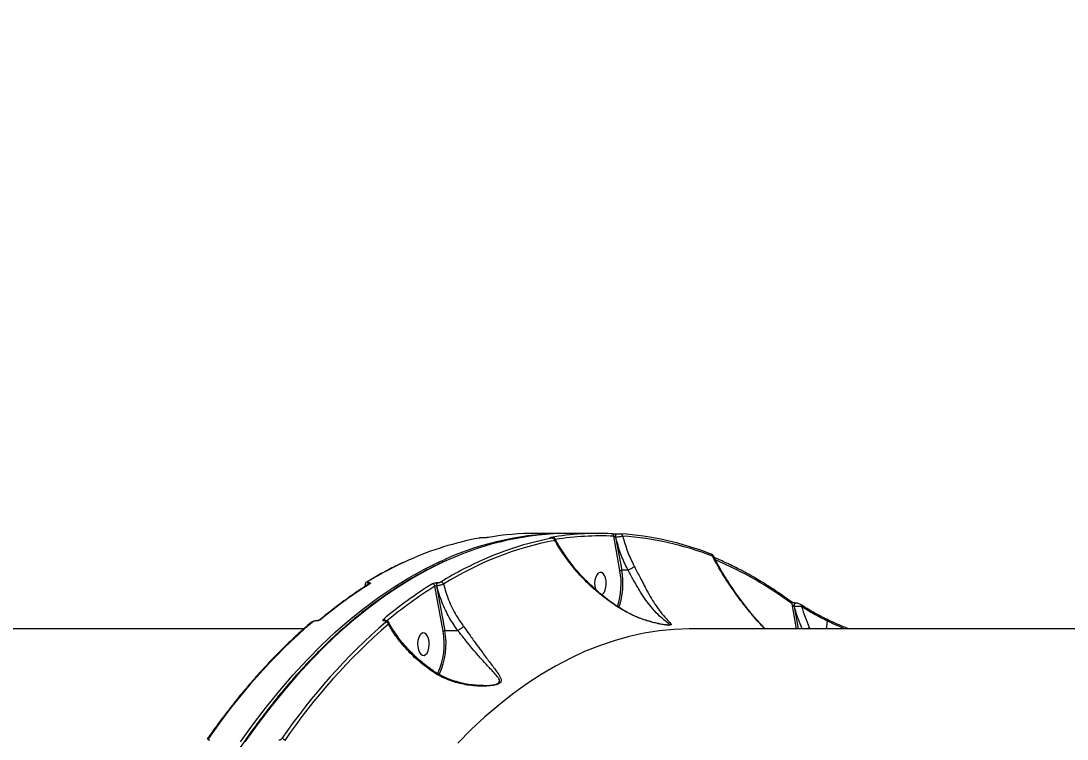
# Model space of a CAD drawing. Header units: millimetres. Extents: x -6028 to 5958, y -6064 to 4137.
# Drawn here: x -2485.7 to -2069.1, y 1701.8 to 1987.9 of the extents above; entities that cross this region are included whole.
import ezdxf

# ---------------------------------------------------------------- set-up
doc = ezdxf.new("R2010")
doc.units = ezdxf.units.MM
doc.layers.add('DIKOM_ОБЪЕКТ', color=7, linetype='Continuous')
doc.layers.add('DIKOM_РАЗМЕР_ОБЪЕКТА', color=7, linetype='Continuous')
doc.styles.add('style1', font='arial.ttf', dxfattribs={"width": 0.8})
doc.dimstyles.new('1-50', dxfattribs={"dimtxt": 300, "dimasz": 200, "dimexe": 100, "dimexo": 0, "dimgap": 100, "dimtad": 1, "dimtxsty": 'style1', "dimcen": 200, "dimclrd": 7, "dimclre": 7, "dimclrt": 7, "dimadec": 1, "dimazin": 2, "dimtfac": 1, "dimtmove": 0, "dimatfit": 2, "dimfxl": 0, "dimlwd": 25, "dimlwe": 18, "dimarcsym": 0})

# ---------------------------------------------------------------- blocks, each defined once
blk = doc.blocks.new('*D12')
at = {"layer": 'Defpoints', "color": 0, "transparency": 16777216}
for p in [(3056.58, 1987.9), (-4027.97, 676.5), (3056.58, -3714.77)]:
    blk.add_point(p, dxfattribs=at)
at = {"layer": 'DIKOM_РАЗМЕР_ОБЪЕКТА', "color": 7, "lineweight": 18, "transparency": 16777216}
for p, q in [((3056.58, 1987.9), (3056.58, -3814.77)), ((-4027.97, 676.5), (-4027.97, -3814.77))]:
    blk.add_line(p, q, dxfattribs=at)
at = {"layer": 'DIKOM_РАЗМЕР_ОБЪЕКТА', "color": 7, "lineweight": 25, "transparency": 16777216}
blk.add_line((-3827.97, -3714.77), (2856.58, -3714.77), dxfattribs=at)
at = {"layer": 'DIKOM_РАЗМЕР_ОБЪЕКТА', "color": 7, "transparency": 16777216}
for points in [[(-3827.97, -3681.44), (-3827.97, -3748.11), (-4027.97, -3714.77)], [(2856.58, -3681.44), (2856.58, -3748.11), (3056.58, -3714.77)]]:
    blk.add_solid(points, dxfattribs=at)
at = {"layer": 'DIKOM_РАЗМЕР_ОБЪЕКТА', "color": 7, "transparency": 16777216, "insert": (20, -3461.6), "char_height": 300, "attachment_point": 5, "style": 'style1'}
blk.add_mtext('7100', dxfattribs=at)

msp = doc.modelspace()

# ---------------------------------------------------------------- linework, layer by layer
at = {"layer": 'DIKOM_ОБЪЕКТ', "color": 7, "linetype": 'Continuous', "lineweight": 15}
for p, q in [((-2269.054, 1783.771), (-2280.625, 1783.771)), ((-2255.768, 1783.771), (-2267.339, 1783.771)), ((-2248.337, 1783.602), (-2248.365, 1783.602)), ((-2248.365, 1783.602), (-2248.35, 1783.602)), ((-2248.337, 1783.602), (-2248.322, 1783.602)), ((-2301.749, 1782.012), (-2301.797, 1782.008)), ((-2301.708, 1782.008), (-2301.797, 1782.008)), ((-2301.661, 1782.012), (-2301.749, 1782.012)), ((-2301.661, 1782.012), (-2301.708, 1782.008)), ((-2274.232, 1782.012), (-2274.279, 1782.008)), ((-2274.19, 1782.008), (-2274.279, 1782.008)), ((-2274.143, 1782.012), (-2274.232, 1782.012)), ((-2274.143, 1782.012), (-2274.19, 1782.008)), ((-2247.115, 1768.958), (-2249.621, 1782.645)), ((-2248.85, 1782.267), (-2246.443, 1769.123)), ((-2248.822, 1782.267), (-2248.85, 1782.267)), ((-2243.91, 1769.123), (-2246.443, 1769.123)), ((-2243.904, 1769.124), (-2243.91, 1769.123)), ((-2348.662, 1763.248), (-2348.596, 1762.621)), ((-2347.277, 1764.166), (-2347.229, 1764.166)), ((-2347.056, 1763.603), (-2347.054, 1763.605)), ((-2317.577, 1744.836), (-2320.809, 1762.757)), ((-2320.131, 1762.882), (-2316.905, 1745)), ((-2320.084, 1762.882), (-2320.131, 1762.882)), ((-2319.8, 1764.166), (-2319.753, 1764.166)), ((-2176.822, 1745.771), (-2178.617, 1755.712)), ((-2177.649, 1754.683), (-2177.73, 1754.683)), ((-2177.73, 1754.683), (-2176.121, 1745.771)), ((-2177.163, 1756.014), (-2177.243, 1756.014)), ((-2372.997, 1745.771), (-2635.107, 1745.771)), ((-2368.232, 1748.881), (-2368.3, 1748.881)), ((-2368.027, 1748.964), (-2368.095, 1748.964)), ((-2340.734, 1748.881), (-2340.803, 1748.881)), ((-2340.529, 1748.964), (-2340.597, 1748.964)), ((-1956.413, 1745.771), (-2218.524, 1745.771)), ((-2171.72, 1746.341), (-2171.464, 1745.771)), ((-2164.909, 1745.771), (-2164.538, 1748.856)), ((-2164.714, 1749.538), (-2164.723, 1749.543)), ((-2311.663, 1745), (-2316.905, 1745))]:
    msp.add_line(p, q, dxfattribs=at)
at = {"layer": 'DIKOM_ОБЪЕКТ', "color": 7, "linetype": 'Continuous', "lineweight": 15, "flags": 128}
for points in [[(-2248.85, 1782.267), (-2248.877, 1782.503), (-2248.875, 1782.745), (-2248.842, 1782.979), (-2248.781, 1783.19), (-2248.696, 1783.367), (-2248.592, 1783.5), (-2248.474, 1783.579), (-2248.365, 1783.602)], [(-2248.822, 1782.267), (-2248.849, 1782.503), (-2248.846, 1782.745), (-2248.814, 1782.979), (-2248.753, 1783.19), (-2248.668, 1783.367), (-2248.564, 1783.5), (-2248.446, 1783.579), (-2248.337, 1783.602)], [(-2210.742, 1775.509), (-2210.845, 1775.54), (-2211.003, 1775.557)], [(-2398.183, 1700.729), (-2393.092, 1707.862), (-2387.897, 1714.706), (-2382.602, 1721.254), (-2377.212, 1727.501), (-2371.73, 1733.442), (-2366.162, 1739.071), (-2360.512, 1744.385), (-2354.785, 1749.377), (-2348.986, 1754.045), (-2343.119, 1758.384), (-2337.19, 1762.391), (-2331.204, 1766.062), (-2325.165, 1769.394), (-2319.079, 1772.385), (-2317.181, 1773.244)], [(-2315.528, 1773.216), (-2317.365, 1772.385), (-2323.451, 1769.394), (-2329.489, 1766.062), (-2335.476, 1762.391), (-2341.405, 1758.384), (-2347.271, 1754.045), (-2353.07, 1749.377), (-2358.797, 1744.385), (-2364.447, 1739.071), (-2370.016, 1733.442), (-2375.497, 1727.501), (-2380.888, 1721.254), (-2386.183, 1714.706), (-2391.378, 1707.862), (-2396.468, 1700.729)], [(-2252.903, 1766.021), (-2253.311, 1767.027), (-2253.848, 1767.77), (-2254.472, 1768.189), (-2255.131, 1768.25), (-2255.772, 1767.948), (-2256.343, 1767.308), (-2256.798, 1766.381), (-2257.101, 1765.242), (-2257.226, 1763.985), (-2257.163, 1762.71), (-2256.918, 1761.521), (-2256.882, 1761.404)], [(-2254.464, 1759.355), (-2254.049, 1759.593), (-2253.478, 1760.233), (-2253.023, 1761.16), (-2252.72, 1762.299), (-2252.595, 1763.556), (-2252.658, 1764.831), (-2252.903, 1766.021)], [(-2177.73, 1754.683), (-2177.758, 1754.961), (-2177.745, 1755.243), (-2177.692, 1755.507), (-2177.602, 1755.731), (-2177.484, 1755.897), (-2177.347, 1755.993), (-2177.246, 1756.014)], [(-2177.649, 1754.683), (-2177.677, 1754.961), (-2177.664, 1755.243), (-2177.611, 1755.507), (-2177.522, 1755.731), (-2177.404, 1755.897), (-2177.266, 1755.993), (-2177.16, 1756.014)], [(-2175.01, 1755.343), (-2175.013, 1755.345), (-2175.053, 1755.374)], [(-2218.524, 1745.771), (-2219.518, 1745.766), (-2225.518, 1745.529), (-2231.511, 1744.937), (-2237.492, 1743.991), (-2243.456, 1742.691), (-2249.396, 1741.038), (-2255.308, 1739.035), (-2261.185, 1736.682), (-2267.023, 1733.982), (-2272.815, 1730.938), (-2278.557, 1727.553), (-2284.244, 1723.829), (-2289.869, 1719.769), (-2295.427, 1715.379), (-2300.915, 1710.662), (-2306.325, 1705.622), (-2311.654, 1700.263)], [(-2323.365, 1741.898), (-2323.772, 1742.904), (-2324.31, 1743.647), (-2324.933, 1744.066), (-2325.592, 1744.127), (-2326.233, 1743.825), (-2326.805, 1743.185), (-2327.26, 1742.258), (-2327.562, 1741.119), (-2327.687, 1739.862), (-2327.624, 1738.587), (-2327.379, 1737.398), (-2326.971, 1736.391), (-2326.434, 1735.648), (-2325.81, 1735.229), (-2325.151, 1735.168), (-2324.51, 1735.47), (-2323.939, 1736.11), (-2323.484, 1737.037), (-2323.182, 1738.176), (-2323.057, 1739.433), (-2323.119, 1740.709), (-2323.365, 1741.898)]]:
    msp.add_lwpolyline(points, dxfattribs=at)
at = {"layer": 'DIKOM_ОБЪЕКТ', "color": 7, "linetype": 'Continuous', "lineweight": 15}
for centre, radius, start, end in [((-2268.5, 1665.913), 117.855, 89.85254, 114.39696), ((-2266.684, 1665.49), 118.283, 90.31745, 114.38983), ((-2280.583, 1671.276), 112.495, 90.02145, 99.66409), ((-2255.761, 1671.626), 112.144, 87.29335, 99.67604), ((-2250.541, 1782.725), 0.923, 355.038, 85.33864), ((-2254.368, 1665.711), 118.097, 68.45683, 86.3614), ((-2246.94, 1782.664), 0.907, 358.62241, 85.78941), ((-2280.42, 1660.115), 123.899, 100.6056, 114.09458), ((-2248.347, 1652.776), 130.563, 100.91857, 121.93021), ((-2251.421, 1661.008), 122.976, 100.56897, 113.17414), ((-2274.618, 1781.372), 0.802, 54.76807, 89.4133), ((-2274.054, 1780.923), 0.978, 3.08533, 85.48319), ((-2254.905, 1670.954), 111.816, 87.29151, 99.18573), ((-2253.511, 1665.045), 117.835, 68.45677, 86.36145), ((-2211.075, 1774.739), 0.838, 353.75915, 66.57513), ((-2272.676, 1642.102), 143.505, 113.98118, 121.49401), ((-2243.773, 1642.72), 142.799, 113.10751, 121.5059), ((-2268.22, 1635.004), 150.33, 53.41265, 66.83365), ((-2275.578, 1763.804), 28.926, 341.63793, 10.26443), ((-2275.154, 1763.765), 29.206, 341.0237, 10.57216), ((-2254.841, 1616.963), 173.115, 122.04029, 130.03589), ((-2347.65, 1763.772), 0.696, 89.47954, 121.26173), ((-2346.516, 1763.337), 1.125, 132.55399, 185.19889), ((-2346.479, 1763.345), 1.113, 132.44486, 184.12886), ((-2346.689, 1763.015), 0.694, 89.42827, 121.64844), ((-2229.984, 1616.963), 173.115, 122.04029, 130.03589), ((-2229.314, 1616.547), 172.478, 122.03756, 129.8868), ((-2321.908, 1762.603), 1.109, 7.9794, 85.64509), ((-2318.838, 1763.233), 1.34, 135.90322, 195.22023), ((-2318.79, 1763.233), 1.34, 135.91335, 195.21011), ((-2318.479, 1763.371), 1.1, 11.13482, 85.7772), ((-2179.374, 1755.909), 0.783, 345.41136, 51.06675), ((-2175.514, 1754.781), 0.754, 348.79967, 48.08036), ((-2208.759, 1563.314), 245.277, 130.98466, 145.54482), ((-2179.516, 1563.317), 245.273, 130.98455, 145.54493), ((-2178.822, 1562.874), 244.734, 130.98463, 145.54484), ((-2369.64, 1747.804), 0.666, 88.71624, 129.85283), ((-2368.087, 1748.649), 0.316, 92.06935, 132.59828), ((-2368.019, 1748.65), 0.314, 90.48778, 132.67119), ((-2366.213, 1748.835), 0.673, 88.94875, 129.90798), ((-2341.402, 1748.387), 1.122, 30.47257, 86.99408), ((-2340.59, 1748.65), 0.314, 90.26725, 132.67026), ((-2340.52, 1748.647), 0.317, 93.29041, 132.54651), ((-2340.456, 1747.306), 1.166, 15.6619, 86.23595), ((-2176.748, 1754.026), 9.184, 295.9789, 303.19497), ((-2165.136, 1749.065), 0.634, 340.78367, 48.17996), ((-2343.895, 1739.646), 26.826, 334.01419, 11.15698), ((-2344.097, 1739.646), 27.715, 334.22288, 11.13979), ((-2411.045, 1701.483), 0.601, 86.29828, 142.24453), ((-2381.818, 1700.753), 1.33, 25.9594, 87.49712)]:
    msp.add_arc(centre, radius, start, end, dxfattribs=at)
for points, knots in [([(-2250.466, 1783.644), (-2250.376, 1783.641), (-2250.185, 1783.632), (-2249.766, 1783.62), (-2249.284, 1783.61), (-2248.787, 1783.603), (-2248.496, 1783.602), (-2248.35, 1783.602)], [0, 0, 0, 0, 0.1890394, 0.4045494, 0.6068791, 0.8033909, 1, 1, 1, 1]), ([(-2248.322, 1783.602), (-2248.223, 1783.601), (-2248.025, 1783.601), (-2247.686, 1783.596), (-2247.355, 1783.589), (-2247.067, 1783.579), (-2246.935, 1783.572), (-2246.873, 1783.569)], [0, 0, 0, 0, 0.1951622, 0.3900977, 0.5933551, 0.8111573, 1, 1, 1, 1]), ([(-2301.797, 1782.008), (-2301.882, 1782.007), (-2302.054, 1782.005), (-2302.347, 1781.992), (-2302.644, 1781.971), (-2302.941, 1781.941), (-2303.127, 1781.915), (-2303.211, 1781.9), (-2303.224, 1781.898)], [0, 0, 0, 0, 0.1673712, 0.3344681, 0.5091504, 0.7130719, 0.9577271, 1, 1, 1, 1]), ([(-2299.468, 1782.174), (-2299.486, 1782.171), (-2299.619, 1782.149), (-2299.913, 1782.111), (-2300.388, 1782.066), (-2300.855, 1782.034), (-2301.31, 1782.012), (-2301.575, 1782.009), (-2301.708, 1782.008)], [0, 0, 0, 0, 0.0392408, 0.287235, 0.4952191, 0.6710189, 0.8353002, 1, 1, 1, 1]), ([(-2274.279, 1782.008), (-2274.337, 1782.008), (-2274.538, 1782.009), (-2274.792, 1782.025), (-2274.945, 1782.059), (-2274.923, 1782.111), (-2274.721, 1782.152), (-2274.61, 1782.174)], [0, 0, 0, 0, 0.0796192, 0.275743, 0.470751, 0.7105444, 1, 1, 1, 1]), ([(-2274.274, 1782.013), (-2274.321, 1782.014), (-2274.453, 1782.014), (-2274.565, 1782.02), (-2274.624, 1782.028), (-2274.615, 1782.026), (-2274.614, 1782.026)], [0, 0, 0, 0, 0.2395781, 0.6652413, 0.9593395, 1, 1, 1, 1]), ([(-2273.977, 1781.898), (-2273.904, 1781.914), (-2273.773, 1781.942), (-2273.762, 1781.976), (-2273.862, 1781.998), (-2274.024, 1782.007), (-2274.151, 1782.008), (-2274.19, 1782.008)], [0, 0, 0, 0, 0.3025501, 0.5346695, 0.7254777, 0.9170933, 1, 1, 1, 1]), ([(-2272.844, 1781.44), (-2272.845, 1781.443), (-2272.876, 1781.539), (-2273.01, 1781.678), (-2273.201, 1781.837), (-2273.396, 1781.927), (-2273.567, 1781.974), (-2273.773, 1782.003), (-2273.955, 1782.014), (-2274.147, 1782.011), (-2274.189, 1782.01)], [0, 0, 0, 0, 0.0056912, 0.1707993, 0.3118556, 0.4359452, 0.543877, 0.6604557, 0.9263895, 1, 1, 1, 1]), ([(-2272.865, 1781.43), (-2272.844, 1781.385), (-2272.789, 1781.271), (-2272.926, 1781.101), (-2273.057, 1780.993), (-2273.077, 1780.975)], [0, 0, 0, 0, 0.3579653, 0.8972013, 1, 1, 1, 1]), ([(-2245.971, 1753.228), (-2246.263, 1753.403), (-2247.729, 1754.282), (-2250.3, 1755.969), (-2254.732, 1759.226), (-2258.747, 1762.711), (-2262.601, 1766.586), (-2265.472, 1769.799), (-2268.324, 1773.428), (-2270.908, 1777.16), (-2272.354, 1779.703), (-2273.077, 1780.975)], [0, 0, 0, 0, 0.0242958, 0.1222473, 0.2202175, 0.4215156, 0.5118889, 0.6322359, 0.7525911, 0.8762955, 1, 1, 1, 1]), ([(-2245.916, 1753.335), (-2246.471, 1753.665), (-2248.079, 1754.62), (-2250.653, 1756.395), (-2253.655, 1758.654), (-2256.598, 1761.121), (-2259.465, 1763.775), (-2262.225, 1766.6), (-2264.847, 1769.571), (-2267.312, 1772.672), (-2269.573, 1775.868), (-2271.44, 1778.806), (-2272.428, 1780.672), (-2272.837, 1781.444)], [0, 0, 0, 0, 0.0461819, 0.1335989, 0.223858, 0.3170903, 0.4132469, 0.5120682, 0.6130588, 0.7157674, 0.8207368, 0.9257563, 1, 1, 1, 1]), ([(-2248.85, 1782.267), (-2248.889, 1782.27), (-2248.938, 1782.272), (-2249.048, 1782.296), (-2249.184, 1782.341), (-2249.357, 1782.43), (-2249.51, 1782.534), (-2249.585, 1782.609), (-2249.621, 1782.645)], [0, 0, 0, 0, 0.1271648, 0.1625856, 0.3403876, 0.5453758, 0.7830935, 1, 1, 1, 1]), ([(-2246.033, 1782.643), (-2246.146, 1782.612), (-2246.391, 1782.546), (-2246.943, 1782.446), (-2247.582, 1782.359), (-2248.24, 1782.294), (-2248.627, 1782.276), (-2248.822, 1782.267)], [0, 0, 0, 0, 0.1847807, 0.398798, 0.6012529, 0.7990046, 1, 1, 1, 1]), ([(-2243.91, 1769.123), (-2244.087, 1769.467), (-2245.201, 1771.644), (-2247.101, 1775.991), (-2248.228, 1780.1), (-2248.822, 1782.267)], [0, 0, 0, 0, 0.08147725, 0.51565843, 1, 1, 1, 1]), ([(-2246.033, 1782.643), (-2245.474, 1780.719), (-2244.378, 1776.946), (-2242.585, 1772.935), (-2241.5, 1770.857), (-2241.327, 1770.526)], [0, 0, 0, 0, 0.4665322, 0.915011, 1, 1, 1, 1]), ([(-2209.906, 1774.841), (-2209.942, 1774.907), (-2210.022, 1775.051), (-2210.2, 1775.218), (-2210.431, 1775.375), (-2210.606, 1775.458), (-2210.73, 1775.503), (-2210.742, 1775.508)], [0, 0, 0, 0, 0.1669727, 0.3643664, 0.5937881, 0.9591807, 1, 1, 1, 1]), ([(-2209.917, 1774.836), (-2209.908, 1774.829), (-2209.861, 1774.794), (-2209.997, 1774.726), (-2210.186, 1774.666), (-2210.242, 1774.648)], [0, 0, 0, 0, 0.1418447, 0.7443067, 1, 1, 1, 1]), ([(-2189.405, 1745.771), (-2189.999, 1746.372), (-2192.413, 1748.819), (-2196.222, 1753.358), (-2200.847, 1759.322), (-2204.32, 1764.438), (-2207.497, 1769.546), (-2209.151, 1772.62), (-2210.242, 1774.648)], [0, 0, 0, 0, 0.0665716, 0.270813, 0.4801287, 0.6894554, 0.7951244, 1, 1, 1, 1]), ([(-2189.35, 1745.771), (-2190.005, 1746.462), (-2191.827, 1748.385), (-2194.645, 1751.687), (-2197.865, 1755.713), (-2201.006, 1759.977), (-2204.001, 1764.393), (-2206.739, 1768.871), (-2208.71, 1772.351), (-2209.671, 1774.337), (-2209.914, 1774.838)], [0, 0, 0, 0, 0.0755219, 0.2101036, 0.3503662, 0.4970328, 0.6499604, 0.8009032, 0.9497572, 1, 1, 1, 1]), ([(-2315.816, 1773.124), (-2316.374, 1772.886), (-2318.871, 1771.821), (-2323.268, 1769.62), (-2329.001, 1766.515), (-2334.685, 1763.084), (-2340.318, 1759.358), (-2345.897, 1755.332), (-2351.416, 1751.012), (-2356.872, 1746.399), (-2362.259, 1741.498), (-2367.576, 1736.313), (-2372.816, 1730.847), (-2377.976, 1725.104), (-2383.053, 1719.089), (-2388.042, 1712.807), (-2392.939, 1706.263), (-2397.742, 1699.46), (-2402.446, 1692.406), (-2407.048, 1685.104), (-2411.544, 1677.56), (-2415.932, 1669.781), (-2420.207, 1661.772), (-2424.367, 1653.538), (-2428.408, 1645.088), (-2432.328, 1636.425), (-2436.124, 1627.558), (-2439.792, 1618.493), (-2443.331, 1609.236), (-2446.737, 1599.795), (-2450.008, 1590.177), (-2453.142, 1580.389), (-2456.136, 1570.438), (-2458.988, 1560.331), (-2461.696, 1550.078), (-2464.258, 1539.684), (-2466.671, 1529.158), (-2468.935, 1518.508), (-2471.048, 1507.742), (-2473.007, 1496.867), (-2474.811, 1485.893), (-2476.46, 1474.827), (-2477.952, 1463.678), (-2479.285, 1452.453), (-2480.46, 1441.162), (-2481.474, 1429.813), (-2482.327, 1418.414), (-2483.019, 1406.974), (-2483.549, 1395.502), (-2483.914, 1384.006), (-2484.103, 1373.759), (-2484.129, 1367.346), (-2484.14, 1364.772)], [0, 0, 0, 0, 0.0058769, 0.0262677, 0.0466644, 0.0670671, 0.087475, 0.1078877, 0.128305, 0.1487259, 0.1691503, 0.1895772, 0.2100065, 0.2304373, 0.2508696, 0.2713031, 0.2917369, 0.3121714, 0.3326059, 0.3530406, 0.373475, 0.3939091, 0.4143428, 0.434776, 0.4552088, 0.4756411, 0.4960728, 0.5165039, 0.5369345, 0.5573646, 0.5777941, 0.5982232, 0.6186517, 0.6390796, 0.6595072, 0.6799343, 0.700361, 0.7207873, 0.7412133, 0.7616388, 0.7820641, 0.8024891, 0.8229139, 0.8433384, 0.8637627, 0.8841869, 0.9046108, 0.9250347, 0.9454584, 0.9658821, 0.9863057, 1, 1, 1, 1]), ([(-2331.288, 1773.132), (-2332.778, 1772.464), (-2336.202, 1770.929), (-2341.411, 1768.215), (-2345.486, 1765.899), (-2347.645, 1764.589), (-2348.01, 1764.368)], [0, 0, 0, 0, 0.2646363, 0.6081216, 0.9337361, 1, 1, 1, 1]), ([(-2241.327, 1770.526), (-2240.59, 1769.093), (-2239.395, 1766.769), (-2237.8, 1763.639), (-2236.281, 1760.772), (-2234.58, 1757.768), (-2232.527, 1754.527), (-2230.35, 1751.588), (-2228.499, 1749.538), (-2227.254, 1748.258), (-2226.709, 1747.611), (-2226.809, 1747.28), (-2227.399, 1747.174), (-2228.638, 1747.241), (-2230.697, 1747.542), (-2233.391, 1748.116), (-2237.024, 1749.14), (-2241.321, 1750.7), (-2244.412, 1752.38), (-2245.971, 1753.228)], [0, 0, 0, 0, 0.0742583, 0.1205064, 0.1678163, 0.23758, 0.3094454, 0.4056705, 0.5047076, 0.5602499, 0.6168563, 0.6484783, 0.6753887, 0.7024602, 0.7386882, 0.7871115, 0.8368186, 0.9176554, 1, 1, 1, 1]), ([(-2241.327, 1770.526), (-2241.338, 1770.517), (-2241.435, 1770.446), (-2241.697, 1770.274), (-2242.201, 1769.98), (-2242.789, 1769.662), (-2243.39, 1769.359), (-2243.736, 1769.201), (-2243.904, 1769.124)], [0, 0, 0, 0, 0.0259618, 0.2203004, 0.4178914, 0.6154874, 0.8130957, 1, 1, 1, 1]), ([(-2178.882, 1756.518), (-2179.862, 1757.227), (-2182.7, 1759.283), (-2187.442, 1762.457), (-2193.12, 1765.943), (-2198.847, 1769.113), (-2204.328, 1771.863), (-2207.915, 1773.414), (-2209.565, 1774.128)], [0, 0, 0, 0, 0.0980102, 0.2840146, 0.4699919, 0.6559246, 0.8418086, 1, 1, 1, 1]), ([(-2247.115, 1768.958), (-2247.108, 1768.963), (-2247.089, 1768.975), (-2247.032, 1769.005), (-2246.925, 1769.047), (-2246.766, 1769.089), (-2246.596, 1769.118), (-2246.494, 1769.121), (-2246.443, 1769.123)], [0, 0, 0, 0, 0.0536646, 0.141399, 0.3560484, 0.5706764, 0.7853438, 1, 1, 1, 1]), ([(-2228.026, 1747.276), (-2228.003, 1747.274), (-2227.646, 1747.254), (-2227.433, 1747.361), (-2227.458, 1747.656), (-2228.251, 1748.271), (-2229.772, 1749.453), (-2231.972, 1751.374), (-2234.454, 1754.094), (-2236.781, 1757.151), (-2238.636, 1759.94), (-2240.28, 1762.659), (-2241.95, 1765.563), (-2243.148, 1767.801), (-2243.904, 1769.124), (-2243.904, 1769.124)], [0, 0, 0, 0, 0.002553, 0.0392176, 0.0837131, 0.1649953, 0.2485912, 0.393494, 0.5418374, 0.6467135, 0.7540209, 0.8225216, 0.8923313, 0.9999661, 1, 1, 1, 1]), ([(-2347.053, 1763.605), (-2348.048, 1762.977), (-2350.929, 1761.156), (-2355.656, 1757.909), (-2361.197, 1753.81), (-2364.832, 1750.835), (-2366.639, 1749.356)], [0, 0, 0, 0, 0.14990642, 0.43428026, 0.71870417, 1, 1, 1, 1]), ([(-2348.006, 1764.359), (-2348.053, 1764.333), (-2348.21, 1764.246), (-2348.434, 1764.014), (-2348.596, 1763.652), (-2348.655, 1763.372), (-2348.612, 1763.242), (-2348.61, 1763.237)], [0, 0, 0, 0, 0.12813968, 0.43512866, 0.70864491, 0.98931589, 1, 1, 1, 1]), ([(-2348.091, 1762.943), (-2348.192, 1762.965), (-2348.44, 1763.017), (-2348.608, 1763.133), (-2348.592, 1763.228), (-2348.587, 1763.255)], [0, 0, 0, 0, 0.3305025, 0.8042669, 1, 1, 1, 1]), ([(-2347.644, 1764.468), (-2347.69, 1764.434), (-2347.782, 1764.367), (-2347.781, 1764.276), (-2347.675, 1764.207), (-2347.493, 1764.171), (-2347.338, 1764.167), (-2347.277, 1764.166)], [0, 0, 0, 0, 0.2142703, 0.4284475, 0.6428972, 0.85774, 1, 1, 1, 1]), ([(-2347.229, 1764.166), (-2347.138, 1764.163), (-2346.909, 1764.158), (-2346.635, 1764.103), (-2346.476, 1764), (-2346.476, 1763.864), (-2346.613, 1763.76), (-2346.682, 1763.709)], [0, 0, 0, 0, 0.14075462, 0.35531411, 0.57002174, 0.78496808, 1, 1, 1, 1]), ([(-2321.824, 1763.709), (-2321.727, 1763.76), (-2321.532, 1763.864), (-2321.089, 1764), (-2320.596, 1764.103), (-2320.146, 1764.158), (-2319.898, 1764.163), (-2319.8, 1764.166)], [0, 0, 0, 0, 0.21504098, 0.42992617, 0.64469349, 0.85921281, 1, 1, 1, 1]), ([(-2320.131, 1762.882), (-2320.163, 1762.881), (-2320.246, 1762.88), (-2320.397, 1762.865), (-2320.562, 1762.837), (-2320.711, 1762.799), (-2320.777, 1762.771), (-2320.809, 1762.757)], [0, 0, 0, 0, 0.1407148, 0.3551748, 0.5700189, 0.7849127, 1, 1, 1, 1]), ([(-2317.4, 1763.584), (-2317.528, 1763.512), (-2317.785, 1763.369), (-2318.371, 1763.167), (-2319.024, 1763.006), (-2319.622, 1762.91), (-2319.952, 1762.89), (-2320.084, 1762.882)], [0, 0, 0, 0, 0.2142475, 0.4283092, 0.6427441, 0.8576065, 1, 1, 1, 1]), ([(-2311.663, 1745), (-2312.855, 1746.753), (-2315.267, 1750.299), (-2318.176, 1756.338), (-2319.426, 1760.627), (-2320.084, 1762.882)], [0, 0, 0, 0, 0.3165682, 0.6406663, 1, 1, 1, 1]), ([(-2319.753, 1764.166), (-2319.687, 1764.167), (-2319.52, 1764.171), (-2319.218, 1764.207), (-2318.888, 1764.276), (-2318.593, 1764.367), (-2318.463, 1764.434), (-2318.398, 1764.468)], [0, 0, 0, 0, 0.14229848, 0.35711639, 0.57155521, 0.78571255, 1, 1, 1, 1]), ([(-2317.4, 1763.584), (-2316.777, 1761.469), (-2315.516, 1757.182), (-2312.7, 1751.473), (-2310.385, 1748.107), (-2309.385, 1746.651)], [0, 0, 0, 0, 0.3558603, 0.7214815, 1, 1, 1, 1]), ([(-2177.247, 1756.015), (-2177.257, 1756.014), (-2177.302, 1756.013), (-2177.44, 1756.023), (-2177.654, 1756.052), (-2177.933, 1756.113), (-2178.264, 1756.212), (-2178.603, 1756.348), (-2178.824, 1756.474), (-2178.866, 1756.507), (-2178.873, 1756.513)], [0, 0, 0, 0, 0.0222965, 0.1004149, 0.2018315, 0.322786, 0.4838763, 0.6935888, 0.946711, 1, 1, 1, 1]), ([(-2177.73, 1754.683), (-2177.75, 1754.685), (-2177.784, 1754.688), (-2177.857, 1754.716), (-2177.924, 1754.756), (-2178.046, 1754.851), (-2178.218, 1755.034), (-2178.434, 1755.34), (-2178.552, 1755.58), (-2178.617, 1755.712)], [0, 0, 0, 0, 0.0447825, 0.0742522, 0.1535638, 0.1940972, 0.3790411, 0.6613571, 1, 1, 1, 1]), ([(-2174.774, 1754.635), (-2174.94, 1754.649), (-2175.274, 1754.677), (-2175.992, 1754.699), (-2176.75, 1754.705), (-2177.314, 1754.696), (-2177.583, 1754.685), (-2177.649, 1754.683)], [0, 0, 0, 0, 0.241548, 0.4834054, 0.716418, 0.9306422, 1, 1, 1, 1]), ([(-2174.521, 1745.771), (-2175.102, 1747.111), (-2176.369, 1750.032), (-2177.199, 1753.05), (-2177.649, 1754.683)], [0, 0, 0, 0, 0.45883634, 1, 1, 1, 1]), ([(-2176.473, 1755.936), (-2176.478, 1755.938), (-2176.677, 1755.992), (-2176.928, 1756.029), (-2177.137, 1756.009), (-2177.16, 1756.006)], [0, 0, 0, 0, 0.02447851, 0.89072711, 1, 1, 1, 1]), ([(-2175.057, 1755.367), (-2175.108, 1755.403), (-2175.339, 1755.567), (-2175.803, 1755.767), (-2176.27, 1755.885), (-2176.473, 1755.936)], [0, 0, 0, 0, 0.13753498, 0.62570644, 1, 1, 1, 1]), ([(-2167.369, 1750.876), (-2168.079, 1751.246), (-2169.725, 1752.105), (-2172.044, 1753.45), (-2173.886, 1754.575), (-2174.788, 1755.199), (-2175.006, 1755.35)], [0, 0, 0, 0, 0.2460665, 0.570611, 0.8963824, 1, 1, 1, 1]), ([(-2174.774, 1754.635), (-2174.359, 1753.238), (-2173.526, 1750.431), (-2172.324, 1747.709), (-2171.72, 1746.341)], [0, 0, 0, 0, 0.4974077, 1, 1, 1, 1]), ([(-2164.538, 1748.856), (-2166.437, 1749.815), (-2170.284, 1751.756), (-2173.265, 1753.667), (-2174.774, 1754.635)], [0, 0, 0, 0, 0.4938151, 1, 1, 1, 1]), ([(-2245.924, 1753.321), (-2245.926, 1753.315), (-2245.928, 1753.307), (-2245.96, 1753.248), (-2245.971, 1753.228)], [0, 0, 0, 0, 0.6627624, 1, 1, 1, 1]), ([(-2230.845, 1747.633), (-2230.925, 1747.647), (-2231.461, 1747.739), (-2232.664, 1748.006), (-2234.546, 1748.476), (-2236.906, 1749.19), (-2239.733, 1750.202), (-2242.777, 1751.569), (-2244.909, 1752.638), (-2245.896, 1753.29), (-2245.929, 1753.312)], [0, 0, 0, 0, 0.0167859, 0.1129924, 0.2331867, 0.3832537, 0.5673361, 0.7846047, 0.9929294, 1, 1, 1, 1]), ([(-2164.71, 1749.544), (-2165.395, 1749.872), (-2166.32, 1750.315), (-2167.153, 1750.76), (-2167.369, 1750.876)], [0, 0, 0, 0, 0.74072679, 1, 1, 1, 1]), ([(-2370.067, 1748.315), (-2371.022, 1747.493), (-2373.79, 1745.11), (-2378.32, 1740.946), (-2383.629, 1735.733), (-2388.86, 1730.236), (-2394.012, 1724.464), (-2399.079, 1718.421), (-2404.057, 1712.107), (-2408.196, 1706.555), (-2410.659, 1703.07), (-2411.52, 1701.85)], [0, 0, 0, 0, 0.06529077, 0.18925387, 0.31322908, 0.43721722, 0.56121585, 0.68522292, 0.80923585, 0.9332527, 1, 1, 1, 1]), ([(-2368.098, 1748.958), (-2368.135, 1748.96), (-2368.366, 1748.969), (-2368.846, 1748.893), (-2369.48, 1748.683), (-2369.891, 1748.5), (-2370.048, 1748.323), (-2370.062, 1748.307)], [0, 0, 0, 0, 0.0550269, 0.3415567, 0.6395294, 0.9669785, 1, 1, 1, 1]), ([(-2368.3, 1748.881), (-2368.397, 1748.877), (-2368.591, 1748.868), (-2368.915, 1748.802), (-2369.22, 1748.704), (-2369.468, 1748.588), (-2369.577, 1748.506), (-2369.625, 1748.47)], [0, 0, 0, 0, 0.20394535, 0.40797768, 0.61353793, 0.82651683, 1, 1, 1, 1]), ([(-2366.201, 1749.508), (-2366.276, 1749.452), (-2366.444, 1749.328), (-2366.829, 1749.151), (-2367.297, 1749.001), (-2367.79, 1748.9), (-2368.085, 1748.887), (-2368.232, 1748.881)], [0, 0, 0, 0, 0.1741843, 0.3895622, 0.5957642, 0.7978763, 1, 1, 1, 1]), ([(-2366.645, 1749.351), (-2366.647, 1749.35), (-2366.652, 1749.346), (-2366.729, 1749.293), (-2366.884, 1749.215), (-2367.133, 1749.117), (-2367.442, 1749.032), (-2367.74, 1748.98), (-2367.942, 1748.963), (-2368.01, 1748.965), (-2368.023, 1748.965)], [0, 0, 0, 0, 0.06055658, 0.1707191, 0.31030086, 0.4724465, 0.65692683, 0.82386068, 0.96824395, 1, 1, 1, 1]), ([(-2340.803, 1748.881), (-2340.875, 1748.883), (-2341.089, 1748.888), (-2341.369, 1748.954), (-2341.55, 1749.095), (-2341.558, 1749.289), (-2341.415, 1749.435), (-2341.343, 1749.508)], [0, 0, 0, 0, 0.1082565, 0.3204068, 0.5430581, 0.7715453, 1, 1, 1, 1]), ([(-2340.592, 1748.966), (-2340.622, 1748.966), (-2340.701, 1748.965), (-2340.766, 1748.976), (-2340.77, 1748.977), (-2340.772, 1748.977)], [0, 0, 0, 0, 0.2664395, 0.7083307, 1, 1, 1, 1]), ([(-2340.379, 1748.47), (-2340.332, 1748.518), (-2340.238, 1748.615), (-2340.244, 1748.742), (-2340.362, 1748.834), (-2340.546, 1748.876), (-2340.686, 1748.88), (-2340.734, 1748.881)], [0, 0, 0, 0, 0.2288285, 0.4578552, 0.678552, 0.8883688, 1, 1, 1, 1]), ([(-2339.188, 1748.276), (-2339.23, 1748.358), (-2339.328, 1748.546), (-2339.597, 1748.753), (-2339.95, 1748.904), (-2340.26, 1748.969), (-2340.477, 1748.955), (-2340.537, 1748.951)], [0, 0, 0, 0, 0.163194, 0.3798877, 0.6094099, 0.8917402, 1, 1, 1, 1]), ([(-2339.176, 1748.283), (-2339.146, 1748.187), (-2339.086, 1747.992), (-2339.25, 1747.746), (-2339.333, 1747.621)], [0, 0, 0, 0, 0.4934107, 1, 1, 1, 1]), ([(-2321.791, 1728.738), (-2323.57, 1730.045), (-2327.174, 1732.693), (-2331.294, 1736.671), (-2334.584, 1740.433), (-2337.175, 1743.891), (-2338.61, 1746.372), (-2339.333, 1747.621)], [0, 0, 0, 0, 0.2398764, 0.4858737, 0.6394212, 0.8185463, 1, 1, 1, 1]), ([(-2321.63, 1729.152), (-2322.131, 1729.498), (-2323.626, 1730.529), (-2325.971, 1732.41), (-2328.652, 1734.769), (-2331.157, 1737.259), (-2333.465, 1739.844), (-2335.565, 1742.503), (-2337.41, 1745.215), (-2338.606, 1747.154), (-2339.111, 1748.18), (-2339.165, 1748.288)], [0, 0, 0, 0, 0.0654011, 0.1949514, 0.3255373, 0.4569708, 0.5888084, 0.7203555, 0.8523223, 0.9844203, 1, 1, 1, 1]), ([(-2309.385, 1746.651), (-2308.619, 1745.593), (-2306.974, 1743.322), (-2304.56, 1739.932), (-2301.88, 1736.246), (-2299.102, 1732.553), (-2296.681, 1729.426), (-2295.191, 1727.327), (-2294.532, 1725.987), (-2294.376, 1725.07), (-2294.686, 1724.462), (-2295.225, 1723.99), (-2296.119, 1723.528), (-2298.135, 1723.073), (-2300.831, 1722.86), (-2304.922, 1722.933), (-2310.198, 1723.663), (-2315.296, 1725.25), (-2319.158, 1727.053), (-2320.91, 1728.175), (-2321.791, 1728.738)], [0, 0, 0, 0, 0.0590561, 0.126772, 0.1965291, 0.2899974, 0.3861932, 0.4527696, 0.486432, 0.5209068, 0.5489138, 0.5542501, 0.5800461, 0.615211, 0.661734, 0.7094946, 0.8061409, 0.9056041, 0.9525532, 1, 1, 1, 1]), ([(-2309.385, 1746.651), (-2309.404, 1746.638), (-2309.481, 1746.586), (-2309.699, 1746.437), (-2310.098, 1746.155), (-2310.638, 1745.764), (-2311.191, 1745.356), (-2311.502, 1745.12), (-2311.658, 1745.002)], [0, 0, 0, 0, 0.038103, 0.1492064, 0.3618957, 0.5745939, 0.7872937, 1, 1, 1, 1]), ([(-2228.026, 1747.274), (-2228.027, 1747.274), (-2228.082, 1747.272), (-2228.391, 1747.283), (-2228.997, 1747.34), (-2229.85, 1747.452), (-2230.519, 1747.574), (-2230.845, 1747.633)], [0, 0, 0, 0, 0.003666, 0.1831152, 0.4228674, 0.7193814, 1, 1, 1, 1]), ([(-2156.153, 1745.771), (-2156.902, 1746.079), (-2157.859, 1746.472), (-2159.955, 1747.329), (-2162.087, 1748.285), (-2163.909, 1749.161), (-2164.719, 1749.55)], [0, 0, 0, 0, 0.2502704, 0.3195748, 0.6975466, 1, 1, 1, 1]), ([(-2157.611, 1745.771), (-2157.883, 1745.877), (-2160.39, 1746.853), (-2162.583, 1747.912), (-2164.538, 1748.856)], [0, 0, 0, 0, 0.1084475, 1, 1, 1, 1]), ([(-2317.577, 1744.836), (-2317.567, 1744.842), (-2317.548, 1744.854), (-2317.49, 1744.885), (-2317.387, 1744.925), (-2317.228, 1744.966), (-2317.057, 1744.995), (-2316.956, 1744.998), (-2316.905, 1745)], [0, 0, 0, 0, 0.07022601, 0.1414532, 0.35599567, 0.57073286, 0.78538429, 1, 1, 1, 1]), ([(-2311.658, 1745.002), (-2311.659, 1745.001), (-2311.661, 1745), (-2311.663, 1745), (-2311.663, 1745)], [0, 0, 0, 0, 0.6165933, 1, 1, 1, 1]), ([(-2301.549, 1723.161), (-2301.424, 1723.157), (-2300.304, 1723.121), (-2298.516, 1723.27), (-2296.522, 1723.648), (-2295.678, 1724.066), (-2295.211, 1724.489), (-2295.003, 1725.041), (-2295.305, 1725.867), (-2296.159, 1727.086), (-2297.91, 1728.992), (-2300.645, 1731.859), (-2303.682, 1735.238), (-2306.595, 1738.69), (-2309.146, 1741.84), (-2310.864, 1744.01), (-2311.657, 1745.001), (-2311.658, 1745.002)], [0, 0, 0, 0, 0.0088825, 0.0797155, 0.1297442, 0.1653008, 0.1726455, 0.2117037, 0.2605753, 0.3113933, 0.4118201, 0.5550088, 0.7015833, 0.8051247, 0.9110675, 0.999951, 1, 1, 1, 1]), ([(-2321.652, 1729.121), (-2321.645, 1729.1), (-2321.634, 1729.063), (-2321.708, 1728.895), (-2321.77, 1728.779), (-2321.791, 1728.738)], [0, 0, 0, 0, 0.4597937, 0.813983, 1, 1, 1, 1]), ([(-2301.549, 1723.158), (-2302.062, 1723.16), (-2303.504, 1723.166), (-2306.007, 1723.387), (-2309.081, 1723.881), (-2312.207, 1724.657), (-2315.312, 1725.712), (-2318.14, 1727.001), (-2320.269, 1728.172), (-2321.329, 1728.945), (-2321.623, 1729.16)], [0, 0, 0, 0, 0.0739584, 0.20826292, 0.35667506, 0.51349914, 0.66090936, 0.81711036, 0.94920922, 1, 1, 1, 1]), ([(-2411.007, 1702.082), (-2411.047, 1702.011), (-2411.127, 1701.868), (-2411.103, 1701.679), (-2410.971, 1701.543), (-2410.782, 1701.48), (-2410.641, 1701.474), (-2410.592, 1701.472)], [0, 0, 0, 0, 0.2287853, 0.457841, 0.6785224, 0.8883589, 1, 1, 1, 1]), ([(-2383.026, 1701.472), (-2382.93, 1701.479), (-2382.737, 1701.491), (-2382.423, 1701.59), (-2382.132, 1701.736), (-2381.901, 1701.908), (-2381.804, 1702.028), (-2381.76, 1702.082)], [0, 0, 0, 0, 0.20397167, 0.40804959, 0.61348484, 0.82652183, 1, 1, 1, 1])]:
    msp.add_open_spline(points, degree=3, knots=knots, dxfattribs=at)

# ---------------------------------------------------------------- dimensions: what is measured, and where the dimension line sits
at = {"layer": 'DIKOM_РАЗМЕР_ОБЪЕКТА'}
dim = msp.add_linear_dim(base=(3056.575, -3714.774), p1=(-4027.972, 676.501), p2=(3056.575, 1987.897), text='7100', dimstyle='1-50', dxfattribs=at)
dim.commit()
dim.dimension.update_dxf_attribs({"geometry": '*D12', "text_midpoint": (20, -3714.774), "dimtype": 160})

doc.saveas('drawing.dxf')
